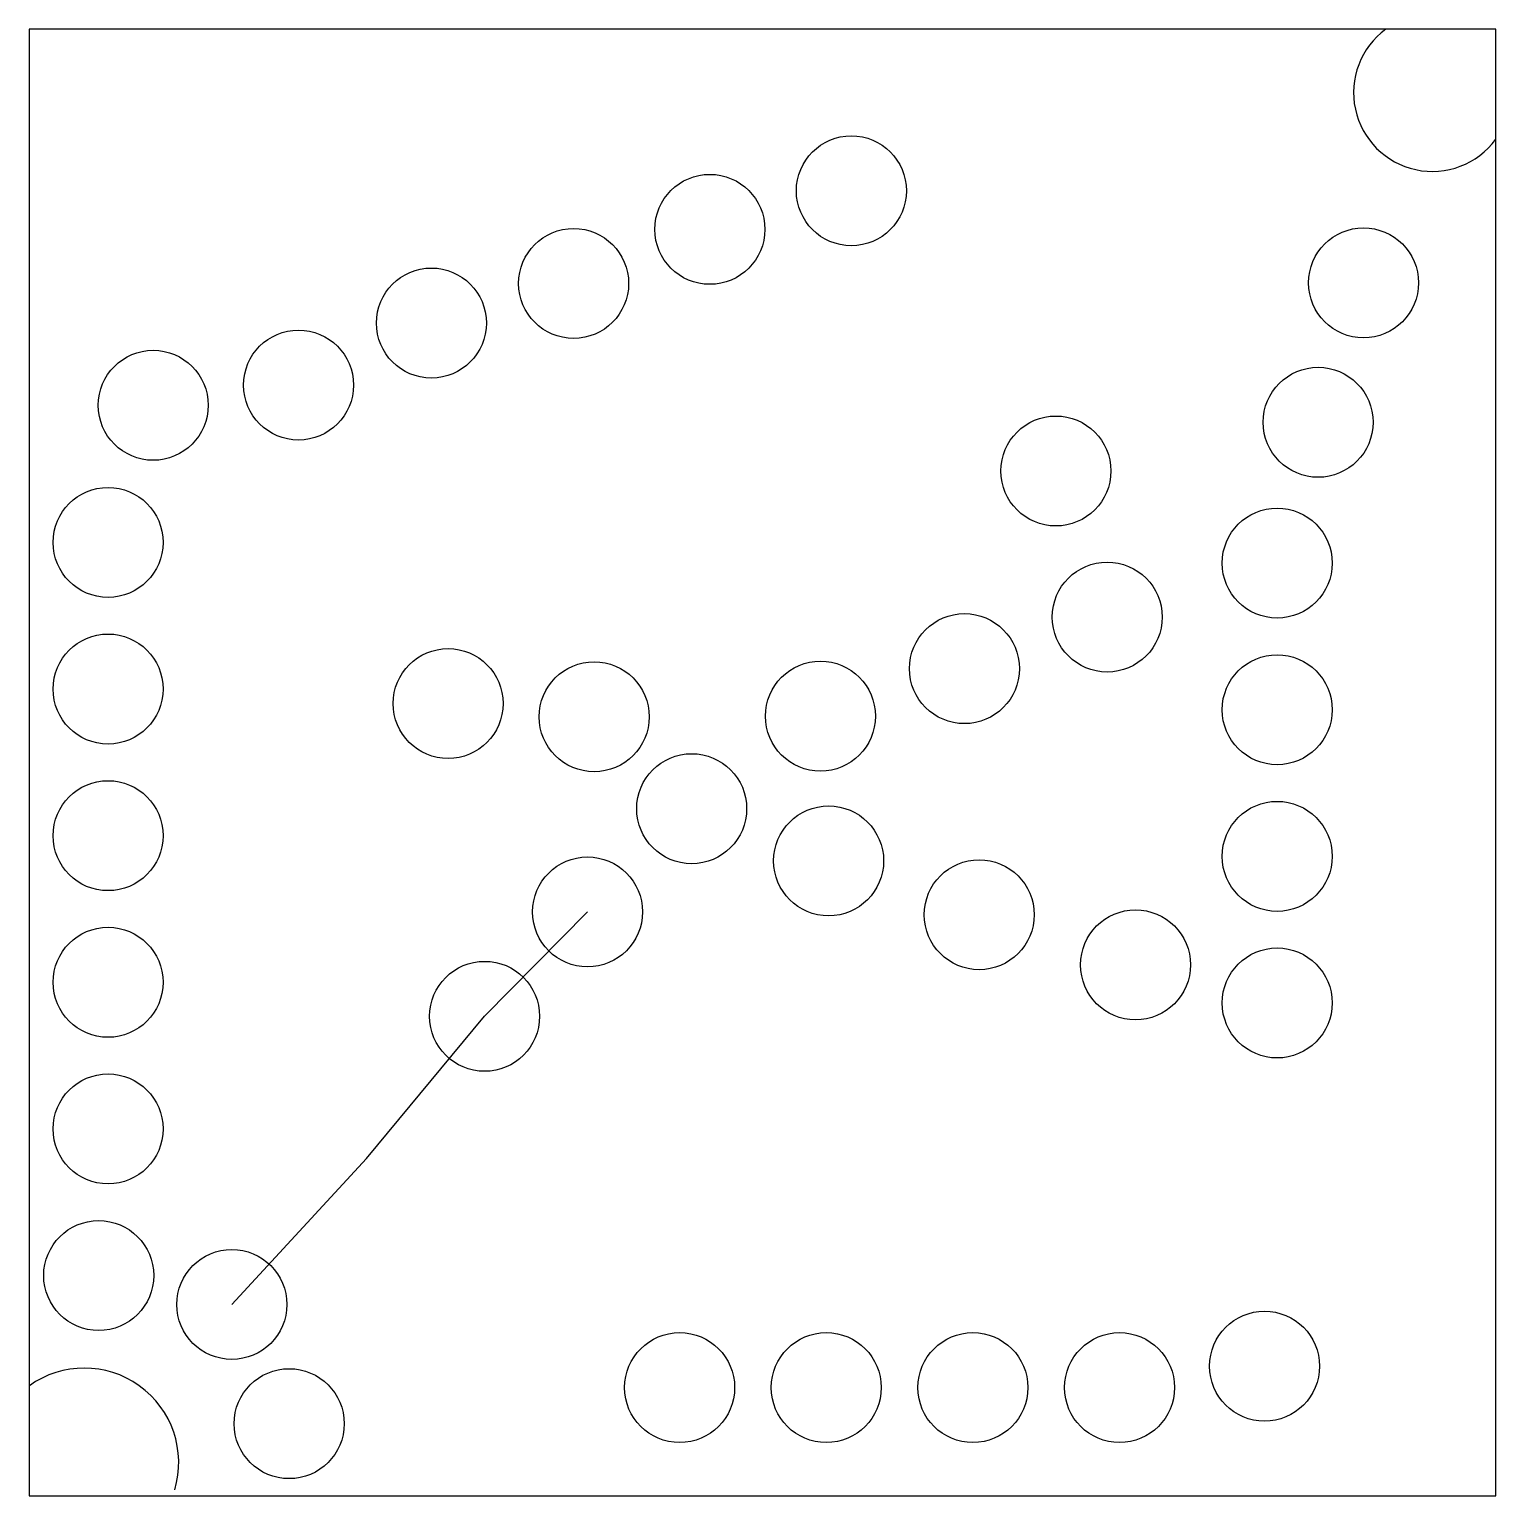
# Model space of a CAD drawing. Header units: inches. Extents: x 20 to 30, y 10 to 20.
import ezdxf

# ---------------------------------------------------------------- set-up
doc = ezdxf.new("R2010")
doc.units = ezdxf.units.IN
doc.header["$MEASUREMENT"] = 0

msp = doc.modelspace()

# ---------------------------------------------------------------- linework, layer by layer
for p, q in [((23.105, 13.269), (23.807, 13.981)), ((22.3, 12.299), (23.105, 13.269)), ((21.381, 11.304), (22.3, 12.299))]:
    msp.add_line(p, q)
at = {"color": 5}
msp.add_lwpolyline([(20, 10), (30, 10), (30, 20), (20, 20)], close=True, dxfattribs=at)
at = {"color": 1}
for centre in [(25.606, 18.899), (24.641, 18.636), (23.712, 18.267), (29.099, 18.271), (22.742, 17.997), (21.836, 17.574), (20.845, 17.436), (28.789, 17.32), (27.001, 16.988), (20.537, 16.501), (28.51, 16.36), (27.351, 15.992), (26.377, 15.64), (20.537, 15.501), (22.856, 15.402), (28.51, 15.36), (23.852, 15.312), (25.395, 15.316), (24.517, 14.685), (20.537, 14.501), (25.451, 14.329), (28.51, 14.36), (23.807, 13.981), (26.478, 13.962), (27.544, 13.62), (20.537, 13.501), (28.51, 13.36), (23.105, 13.269), (20.537, 12.501), (20.473, 11.501), (21.381, 11.304), (28.424, 10.883), (24.435, 10.737), (25.435, 10.737), (26.435, 10.737), (27.435, 10.737), (21.772, 10.491)]:
    msp.add_circle(centre, 0.375, dxfattribs=at)
for centre, radius, start, end in [((29.568, 19.568), 0.537, 126.3007, 323.6993), ((20.375, 10.226), 0.644, 343.236, 125.588)]:
    msp.add_arc(centre, radius, start, end, dxfattribs=at)

doc.saveas('drawing.dxf')
